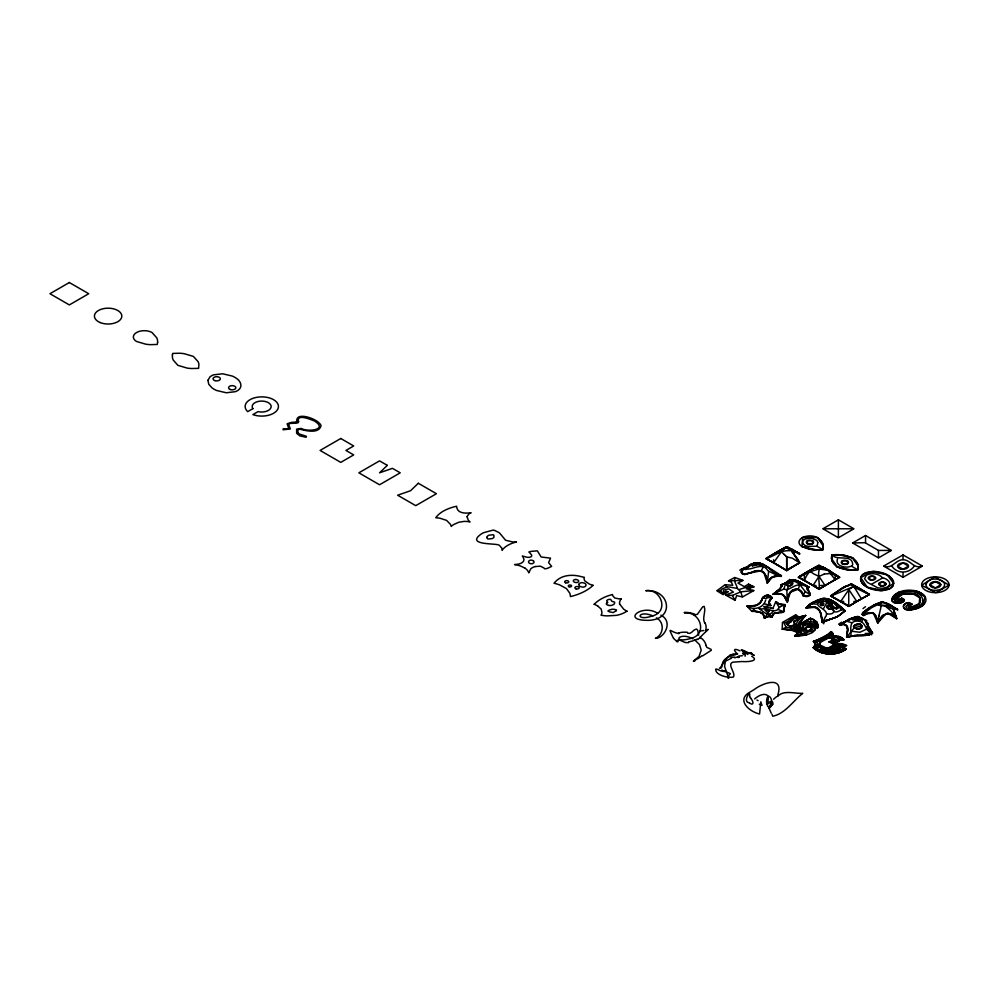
<?xml version="1.0" encoding="UTF-8"?>
<svg xmlns="http://www.w3.org/2000/svg" width="999" height="999" viewBox="0 0 999 999"><rect width="100%" height="100%" fill="white"/><g stroke="black" fill="none" stroke-linecap="round" stroke-linejoin="round"><path stroke-width="1.5" d="M773.588 559.79L773.588 562.699L780.644 566.82M787.687 547.202L786.7 546.69L786.7 547.939L799.625 553.858C791.895 547.839 780.019 551.473 772.065 554.87M819.018 588.886C820.504 583.366 814.322 562.137 825.561 568.481M836.275 608.866A3.172 2.123 42.4 0 0 837.911 607.792A4.083 2.51 21.2 0 0 837.661 605.918L836.001 604.208A4.383 1.748 32.6 0 0 834.19 603.121C826.161 600.449 836.138 612.986 838.086 607.017C835.389 599.637 824.65 602.996 836.188 608.616M865.546 535.801L865.546 542.969L878.471 550.424L890.896 550.424M878.458 557.604L878.471 550.424M841.995 646.99L840.196 647.589A5.057 2.922 0 0 0 839.21 647.664C836.238 646.728 833.341 653.284 831.955 649.362C826.997 648.226 821.79 650.861 817.582 649.937A7.405 4.271 0 0 1 816.545 648.838L816.283 647.177L817.369 646.128L823.089 648.801L834.04 648.114A7.305 4.221 0 0 0 835.763 647.352L838.336 645.354L840.196 645.566A6.256 3.609 0 0 1 841.732 646.64L841.832 647.489L836.563 648.401L832.929 650.948L830.793 648.988L821.59 649.487L819.23 650.749L817.12 649.537L816.183 647.564A4.283 2.473 0 0 1 816.52 646.753L817.944 646.116L820.191 647.839A5.107 2.947 0 0 0 821.94 648.576L832.379 648.513L839.06 645.242L841.995 646.99L841.308 646.253M288.936 428.421L288.936 428.384A9.453 5.457 0 0 0 288.374 427.222M783.778 595.342L781.106 593.968L773.089 594.268L779.882 588.973L782.442 584.964L780.806 585.302L783.528 583.803L794.767 581.331L799.799 584.265L798.363 589.11L790.197 592.282L788.199 596.753L787.374 602.434L783.99 595.516M833.878 573.676L835.326 574.562L835.152 579.695L819.018 589.223L808.928 583.091M894.405 612.787L893.805 608.191L897.402 609.328M723.101 594.343L720.616 590.684L721.128 589.847A4.583 2.647 0 0 1 722.414 588.886L726.723 587L729.195 586.95L737.337 588.436L740.896 591.82L753.533 590.571M801.922 623.176L798.463 624.175L800.699 620.629M828.196 649.899L825.386 651.048L826.985 652.459M805.344 615.609C799.937 616.383 790.109 629.058 802.584 624.288C807.254 620.079 816.795 620.367 817.469 627.759M778.508 590.297L782.454 585.127L780.319 588.523L773.089 594.268L783.878 588.985L785.751 583.216M767.682 596.278L766.42 598.601L764.048 598.189M794.118 621.553L794.729 624.25A3.834 2.21 0 0 1 793.73 625.636C790.084 627.984 783.154 622.752 790.234 622.277A2.085 1.211 0 0 0 790.758 621.89L791.882 618.831A4.67 2.697 0 0 1 793.206 618.069L795.229 617.719A2.273 1.311 0 0 1 796.203 617.906L797.876 619.617L794.292 621.153L794.704 624.412L792.731 626.048L789.297 625.736L786.625 623.888L790.434 622.165L791.245 619.767A4.121 2.373 0 0 1 792.12 618.643L794.492 617.757L797.027 618.319A4.183 2.423 0 0 1 797.639 618.905L797.751 619.855L794.118 621.553L794.555 624.825L790.621 626.073L788.698 625.511L786.812 623.488L789.884 622.427M833.241 634.365L831.043 631.668A37.025 21.379 0 0 1 827.896 634.59L816.058 640.546A41.171 23.776 0 0 1 813.486 641.321L815.346 643.506L814.809 646.153A11.901 6.868 0 0 1 813.248 647.714L821.328 652.459L826.722 653.683A18.444 10.652 0 0 0 831.056 653.97L839.347 652.584A21.054 12.15 0 0 0 841.158 651.885L846.278 648.913L843.718 647.227L846.752 645.479L842.382 643.731A6.718 3.871 0 0 1 839.073 644.043L833.628 641.271A18.132 10.465 0 0 1 832.529 639.947L829.02 641.97L834.115 643.456L832.879 646.341A10.552 6.094 0 0 1 831.293 647.364L828.009 648.413L823.738 648.176M737.387 588.461C736.725 584.627 733.653 582.155 734.777 577.809M807.08 587.837L807.055 588.024A2.772 1.061 47.3 0 0 807.13 588.611L807.467 589.285M830.194 633.803L831.518 633.99L830.206 633.703L830.731 634.353M858.129 566.096A26.623 15.372 0 0 1 858.153 568.181L857.791 569.83L850.986 570.017A29.146 16.833 0 0 1 846.378 569.58L837.112 566.845L832.379 561.5A29.146 16.833 0 0 1 831.618 558.841L831.942 554.907L838.411 554.707L852.359 557.742L858.141 566.096L857.791 569.83L854.919 570.042A26.623 15.372 0 0 1 851.31 570.029A28.159 16.259 0 0 1 842.894 568.931L836.862 566.695L833.503 563.511A28.159 16.259 0 0 1 831.605 558.641A26.623 15.372 0 0 1 831.568 556.555L831.942 554.907L834.802 554.695A26.623 15.372 0 0 1 838.411 554.707A28.159 16.259 0 0 1 846.84 555.806L852.871 558.041L856.218 561.238A28.159 16.259 0 0 1 858.116 566.096M821.29 541.033A28.109 16.234 0 0 1 823.213 545.929A26.186 15.122 0 0 1 823.201 548.439L822.889 549.687L820.728 549.862A26.186 15.122 0 0 1 816.37 549.875A28.109 16.234 0 0 1 807.904 548.763L801.86 546.49L802.734 537.462L817.357 537.537L821.29 541.033M815.484 644.318L813.248 647.714M784.839 606.193L785.114 604.732L778.608 604.008L775.798 601.623L772.851 608.503M853.283 618.269L847.976 619.992L839.734 625.024L843.593 624.188L846.141 625.137L847.614 629.208L846.615 637.3L851.073 636.138C850.923 628.359 848.426 618.993 860.376 621.49C866.283 623.289 865.284 631.755 872.152 632.954M922.589 602.484C925.249 588.324 894.754 587.862 894.654 600.599A2.398 1.386 0 0 0 895.029 601.073L896.303 601.623A3.496 2.023 0 0 0 897.826 601.798L901.385 600.849L901.797 598.451M766.708 700.049C767.607 691.221 774.387 700.436 770.329 704.632M852.721 564.423C852.147 553.833 837.062 561.051 832.379 555.169M878.895 616.395L877.734 622.976L886.263 613.473L891.158 614.298L896.615 618.618C897.452 616.945 890.022 607.33 895.454 608.216M785.314 605.294L779.919 604.358L775.798 601.623L778.683 604.045A4.196 2.423 0 0 0 779.782 604.333L784.939 604.657L783.653 608.628L783.778 611.75L774.487 613.161L772.789 614.41L772.202 616.883L768.181 616.371L764.422 618.131A19.518 11.264 0 0 0 764.36 616.683L761.663 612.762L754.507 611.301A19.693 11.364 0 0 0 751.897 611.338L746.915 606.131A22.253 12.85 0 0 0 749.225 606.281L757.267 605.044L761.588 600.774A24.688 14.248 0 0 0 762.387 598.314C764.235 594.617 770.017 593.868 772.165 597.839A14.323 8.267 0 0 0 770.092 599.562L768.993 601.56A8.179 4.72 0 0 0 768.993 602.797L770.791 605.519L763.586 606.78L773.463 608.628M747.252 606.256C754.158 610.776 763.523 607.904 765.659 600.187M879.132 615.147L881.268 605.644L885.151 605.956L893.568 609.178L897.651 609.49L890.858 606.043L877.646 604.657L871.665 607.642L862.661 614.373M903.433 606.668C904.295 611.088 910.401 609.877 913.648 609.353A20.754 11.988 0 0 0 918.193 608.029A17.857 10.315 0 0 0 923.313 605.057L924.912 596.565A17.283 9.978 0 0 0 920.941 593.069A17.557 10.14 0 0 0 916.383 591.146L915.534 590.921A16.434 9.49 0 0 0 899.425 592.045L894.667 594.992A21.079 12.175 0 0 0 893.131 596.703C889.834 599.924 893.468 604.07 897.402 603.184M829.532 635.451C828.945 630.431 835.639 635.314 829.545 635.464C829.445 637.924 835.164 636.613 837.362 638.061A2.81 1.623 0 0 1 838.024 638.336L838.498 641.158M845.741 648.938C840.359 647.265 839.272 654.795 833.703 652.347A3.971 2.285 0 0 1 832.067 652.409L826.623 653.059L822.789 651.261L818.993 651.123L814.897 647.589L817.357 644.992L821.428 647.926L825.861 648.763L832.592 647.702L836.375 644.73L846.303 645.516M842.706 648.938L843.293 645.654M846.89 636.038L847.627 629.782L846.74 625.861L844.217 624.238L839.734 625.024L844.005 622.115M842.095 644.979L842.269 644.155M777.609 695.716C784.515 675.249 763.161 682.816 754.532 689.31A113.649 85.09 -14.4 0 0 750.798 691.67C735.389 699.288 748.788 711.563 759.565 714.01L760.826 701.81L761.987 705.381L759.302 704.22M846.777 636.6L846.615 637.3L847.427 637.075M705.669 631.043L705.868 630.182M839.197 577.247L830.981 573.463L831.955 572.464M758.703 608.379C763.523 611.326 768.668 618.219 773.251 610.976L774.412 610.789A11.014 6.356 0 0 0 777.135 610.102C778.783 607.804 780.793 605.819 784.315 605.132M783.878 588.985L786.8 589.972L795.441 585.664L799.799 584.527L805.069 591.371L803.458 595.441M745.391 567.594L742.344 569.755A11.688 6.943 29.2 0 0 741.795 570.454L741.383 572.439L742.382 573.913A5.27 3.921 -43.3 0 0 743.356 574.238A7.343 5.644 -57.7 0 0 744.705 574.338M922.214 603.159C919.192 607.717 913.036 608.928 907.916 608.241A2.398 1.386 0 0 1 907.067 608.029L906.118 607.292A3.496 2.023 0 0 1 905.831 606.418L909.215 603.121M796.99 625.436L789.61 627.859L786.151 627.185L784.552 624.263L784.789 622.901L788.398 621.166L791.133 618.306L795.579 616.545L795.691 615.034M728.483 678.284L728.496 678.259A1.673 1.586 13.1 0 0 728.433 677.747L728.421 677.597M777.609 696.515C783.154 689.61 794.979 693.83 802.759 693.331C793.206 700.811 785.064 713.848 772.739 716.208L772.015 714.297M746.116 567.17C743.393 568.119 738.823 572.202 743.156 574.3L761.026 570.841C769.817 559.215 747.065 561.688 745.866 569.667M830.032 651.311L829.869 650.361L825.299 651.573A1.711 0.987 0 0 0 826.123 652.31M829.407 641.907L832.067 641.495L832.442 640.184M778.071 574.787C771.228 571.765 765.284 562.05 758.141 563.873L755.494 564.885M768.993 601.548L772.165 597.839A17.07 9.853 0 0 0 771.153 596.703L767.407 595.042L763.511 596.915A18.531 10.702 0 0 0 762.449 597.902A24.987 14.423 0 0 1 761.887 600.112C759.64 606.068 752.397 606.805 746.915 606.131L756.081 605.519L760.301 602.722L762.387 598.314M769.33 707.667L769.168 708.441L770.541 706.805M922.751 605.506L917.619 608.241A21.079 12.175 0 0 1 914.647 609.128C911.175 609.715 905.032 611.363 903.458 606.992A9.116 5.27 0 0 1 903.608 605.556L904.932 603.808L907.342 602.897L909.49 602.672L912.075 604.158A18.894 10.902 0 0 0 910.401 604.77L908.203 606.393L913.685 607.03A6.593 3.809 0 0 0 915.683 606.53L919.617 603.109A17.757 10.252 0 0 0 920.341 599.787C919.604 594.118 912.524 593.319 907.929 593.418A17.994 10.39 0 0 0 903.583 593.831L897.626 596.103A6.606 3.809 0 0 0 896.765 597.29L897.552 600.324L900.673 599.163A18.894 10.902 0 0 0 901.735 598.189C907.154 599.4 902.234 603.483 899.325 603.084A9.166 5.295 0 0 1 896.815 603.159M896.765 597.252L896.565 598.189A8.679 5.007 0 0 0 896.74 599.275L898.488 600.399L900.973 598.901L901.735 598.189L900.561 599.25L896.64 598.925L902.859 593.955M769.48 707.192L769.779 706.293M903.546 605.731L905.194 603.646A4.558 2.635 0 0 1 906.48 603.096M831.243 632.891L831.106 631.917M822.789 651.261L829.957 649.612L832.067 652.409M852.534 565.134C848.825 569.218 834.427 566.883 837.512 558.891M830.943 603.533L834.952 608.266L837.924 607.892L834.19 603.121L830.943 603.533L823.538 601.098C806.992 605.431 831.63 608.441 825.511 616.783M802.035 623.114L798.463 624.163L805.631 615.471L804.957 615.634M860.826 628.071A5.982 4.933 11.7 0 1 860.139 628.771L857.529 629.145L853.496 626.66C865.559 617.07 861.887 635.739 853.621 626.773C854.495 623.264 861.163 622.914 861.912 626.286L854.507 627.459L846.99 636.887M878.034 622.315L877.734 622.976L873.513 613.448L869.105 612.911M825.499 616.808L822.639 622.19M894.967 614.422L896.615 618.618A26.673 25.037 89.5 0 0 892.656 615.122L891.895 614.697A9.878 9.253 88.1 0 0 887.899 613.274L882.329 615.746L877.734 622.976L876.523 617.657A9.815 7.642 -73.3 0 0 872.527 612.712M719.992 667.994L724.65 661.563L731.355 658.266M788.823 585.839L787.749 585.564L788.111 583.154L791.333 582.517C794.605 584.353 789.06 587.087 787.387 585.302A3.634 1.823 -10.4 0 1 787.1 584.265C788.935 580.706 797.202 583.129 788.823 585.839L786.8 589.972L787.387 601.435M878.333 621.665L881.842 616.246M692.919 638.898C678.696 630.906 671.091 644.18 691.046 638.386C708.166 634.128 700.012 610.751 684.59 613.111M806.468 607.642C814.073 601.51 824.724 594.455 834.177 601.972M823.451 608.691L826.897 602.559M725.736 659.128L724.562 666.383L728.146 676.723M833.703 652.347L836.126 649.525L840.708 649.55M829.719 605.506C823.076 604.145 831.106 613.086 831.118 606.955A2.572 2.085 26.6 0 0 829.719 605.506M778.121 551.336L766.021 558.628L773.588 562.699L783.491 548.913A13.961 9.503 59 0 1 785.339 548.126L791.558 548.913L799.625 553.858A41.946 24.226 -60 0 0 797.989 552.609L796.64 552.11M785.152 605.694C782.629 608.578 785.451 613.886 779.42 612.549M725.898 658.841L729.745 655.319A12.825 11.513 23.8 0 1 730.281 655.107M817.769 542.432L817.07 540.983A5.232 3.022 0 0 0 816.433 540.222L811.238 538.061L805.344 538.961A4.833 2.797 0 0 0 804.32 539.547C800.961 541.421 803.471 545.591 806.505 545.953A5.232 3.022 0 0 0 807.804 546.328L816.982 546.278L817.844 542.782M770.941 706.193C775.374 701.885 771.153 699.1 767.819 703.683M784.527 606.68L783.616 611.888L774.575 613.136A3.459 1.998 0 0 0 773.451 613.698L772.202 616.883A6.019 3.472 0 0 0 769.03 616.233L764.422 618.131L763.935 615.222L762.437 613.286M919.392 603.521L915.646 606.543M764.522 617.931L766.957 614.672M798.838 576.96L812.961 585.476L819.018 576.423L824.237 574.063M808.416 582.792L804.382 580.519C807.354 571.878 817.082 561.388 826.298 569.205M813.661 647.377L815.446 644.73L813.486 641.321L816.058 640.546M754.632 698.938C757.754 696.203 763.96 692.357 767.806 695.641C770.104 700.049 762.961 711.862 772.976 704.208M726.061 595.079L732.379 595.416L740.896 591.82M772.664 577.01A12.8 9.715 82.5 0 0 770.766 578.309L767.232 583.341L766.857 579.757M884.152 566.096C892.257 569.467 895.691 559.39 903.396 559.702C910.776 560.089 913.96 569.368 921.902 566.096M914.272 566.096C908.928 573.975 897.127 574.025 891.782 566.096M769.143 580.094L767.195 582.654L763.835 572.464M816.046 640.521A38.998 22.515 0 0 0 827.122 635.189L828.82 633.828A36.975 21.341 0 0 0 830.356 632.404L831.043 631.668L833.191 633.816L831.58 636.026A14.348 8.279 0 0 1 834.989 635.876L842.02 637.936A13.924 8.042 0 0 1 843.83 639.747L840.072 640.147L838.598 641.383L829.232 637.637L819.667 642.582L819.242 644.655L827.297 648.488L834.24 644.63L830.444 642.145A20.567 11.876 0 0 0 829.02 641.97L834.065 643.393L833.091 646.166A10.49 6.056 0 0 1 831.18 647.414L828.658 648.289A6.356 3.671 0 0 1 826.66 648.513L824.038 648.251A7.755 4.483 0 0 1 821.265 647.227L819.48 645.479L819.342 643.393L823.376 639.023L829.944 637.712L838.598 641.383L840.621 639.934L843.843 639.735L839.972 636.788A7.792 4.495 0 0 0 838.773 636.388M863.66 612.262L868.368 608.379M790.434 622.165L795.204 617.719L797.726 619.043L795.828 620.342M844.617 610.701C840.758 608.066 838.648 613.024 834.515 611.85L828.371 605.232L827.072 607.417L828.483 608.853L830.918 608.628M803.059 625.836L802.185 628.271L804.395 630.182M819.018 566.533L819.005 565.584M825.474 650.923L825.586 650.786A3.047 1.761 0 0 1 826.585 650.187A3.097 1.786 0 0 1 827.696 649.924L829.869 650.361L829.832 651.573L827.234 652.472M829.944 651.435L829.832 651.573A3.047 1.761 0 0 1 827.784 652.422L826.073 652.285M801.023 620.254L805.631 615.471L798.988 617.095L795.741 614.76L782.454 622.439L782.217 629.245L785.801 629.407A44.393 25.637 0 0 1 789.347 629.732C792.244 629.607 801.573 631.718 795.978 635.014A25.287 14.598 0 0 1 794.642 635.814L805.556 634.989A19.718 11.376 0 0 0 812.05 632.604L815.646 628.708A5.644 3.259 0 0 0 815.334 627.609L814.734 626.873M752.222 611.013L754.62 608.666M702.672 655.844L711.325 650.274L710.976 649.288L706.88 647.377L705.706 645.167M298.314 429.408L297.739 431.481L298.863 433.828L306.418 436.326L306.081 437.287L299.787 435.839L296.628 433.291L296.628 429.145L300.824 428.434A16.459 9.503 0 0 1 301.723 428.596C307.605 432.117 328.621 429.882 314.473 421.016C310.614 419.468 298.801 414.448 298.152 419.83C300.249 423.489 296.328 423.189 293.806 423.276M727.771 591.833L723.139 593.556M776.623 576.023L772.652 576.997L767.195 582.654C768.306 573.826 759.702 567.332 752.035 572.327M820.878 650.224L822.239 649.325L828.695 649.263M804.457 616.633L798.463 624.175M804.894 616.196L805.631 615.471M866.22 629.32L859.927 632.255L851.672 631.268M922.714 605.506A16.446 9.49 0 0 0 924.687 596.191L923.813 595.217A17.695 10.215 0 0 0 920.953 593.069A17.145 9.903 0 0 0 914.21 590.621L899.587 591.945L891.895 599.325L904.107 600.511L904.32 599.687A10.764 6.219 0 0 1 903.958 600.861L903.321 601.685A4.321 2.498 0 0 1 902.634 602.16L899.013 603.109M855.881 619.705L852.072 619.492L857.142 619.592L860.301 618.443M902.022 600.174L903.533 599.837M773.251 610.976L765.796 608.678L760.301 608.99M847.989 619.979L850.261 618.693M889.897 604.82C880.032 598.039 868.68 607.604 862.299 614.647L872.427 612.986M852.821 618.244L852.896 617.906M606.818 603.046L606.243 604.02L607.305 604.957A4.77 2.747 0 0 0 608.853 605.406M843.069 612.449L845.054 610.739L837.499 604.245M843.256 612.3L845.054 610.739L837.362 604.12M776.598 696.615L773.538 699.25M842.694 612.787L841.27 613.998M882.729 615.372L887.886 613.336L896.615 618.618L893.568 609.178M777.447 591.233L773.089 594.268L774.05 594.13M897.601 596.128L901.51 594.268L912.874 593.756L919.754 597.727L919.155 603.908L910.801 607.105L910.239 604.845L912.075 604.158L908.253 606.043L910.189 607.042A8.679 5.007 0 0 0 912.075 607.142L913.648 607.03M768.88 567.782C793.181 582.392 775.786 575.137 767.769 570.579C763.885 563.573 756.418 567.307 750.561 568.768A8.916 4.408 -32.9 0 1 749.088 568.955C742.207 570.579 754.482 561.6 758.403 563.024C760.052 561.438 747.502 566.046 753.77 563.548M762.811 597.539L768.119 595.054L772.165 597.839A14.76 8.529 0 0 0 770.841 598.838L769.118 603.209L770.791 605.519M790.396 581.093L787 582.18M840.883 614.31L837.437 616.608A32.48 26.386 55.8 0 1 835.813 617.357L831.006 619.043M741.795 650.237L741.82 650.212A9.341 1.061 28.3 0 0 741.932 650.549L741.82 650.486M837.749 591.358L846.715 586.076L845.991 586.276A46.941 19.718 -70.9 0 0 844.305 586.863L841.195 588.786M837.512 591.545L835.901 592.757M839.535 590.009L830.644 595.941A215.122 124.201 60 0 1 848.75 606.393L857.816 600.836M843.481 612.087L837.437 616.608L824.312 621.478A13.374 7.792 -34.3 0 0 822.377 622.464M839.934 589.71L840.746 589.11M751.66 572.477L744.892 574.487L741.545 572.951L741.483 571.091L750.162 564.872M835.451 593.081L830.644 595.941L848.738 606.381L854.282 602.934M842.969 587.599L830.644 595.941L849.25 606.068M849.175 589.135L840.696 601.435L843.631 601.435M786.85 582.242L780.806 585.302L783.566 583.678M780.943 585.214L782.055 584.677M780.806 585.302L781.755 584.702M852.085 618.93L852.896 618.481M777.11 564.722L786.7 570.566L787.687 569.942M819.517 588.898L798.326 577.285L801.36 575.387M767.307 557.804L766.021 558.628L769.043 560.214M772.065 561.863L786.7 570.566L796.141 564.81M766.52 558.578C773.451 555.856 781.817 551.785 786.7 546.928M810.676 603.896L806.043 607.929L815.122 606.992L818.169 608.716L820.366 611.95M788.186 569.617L791.67 567.469M799.625 576.46L808.666 571.003M820.304 588.399L833.641 580.519M806.568 627.11L810.351 626.061L812.874 627.26A2.41 1.399 0 0 1 813.298 627.909L811.613 631.031L803.333 633.478A5.42 3.122 0 0 1 801.548 633.791L795.017 635.739M850.037 605.569L863.373 597.677M768.031 557.355L769.043 556.73M749.113 565.459L752.272 563.861M806.405 572.327L798.326 577.285L801.36 578.871M822.04 587.325L819.018 589.223L813.461 585.776M786.201 570.242L799.625 562.812L791.87 551.273L797.289 552.185M774.088 553.671L766.021 558.628L774.088 562.986M801.86 575.074L803.883 573.838M822.539 587.012L824.562 585.776M770.054 556.106L771.565 555.182M804.27 624.812L806.53 623.751A6.281 3.634 0 0 1 812.199 623.676L816.37 626.273A14.66 8.467 0 0 1 817.469 627.971A19.493 11.251 0 0 0 817.994 625.898L817.045 622.377L813.611 619.705A18.619 10.752 0 0 0 810.301 618.369L805.231 621.39A94.206 54.383 0 0 1 803.658 622.277L802.572 622.839M792.17 567.17L793.156 566.57M868.83 608.091L864.822 610.938L862.299 614.647L868.655 612.999M852.284 618.156L856.518 617.407M843.843 639.735L840.521 637.037L831.58 636.026L833.154 634.64L832.404 632.642A8.716 5.032 0 0 0 831.043 631.668L828.82 633.828A34.278 19.793 0 0 1 827.547 634.852M748.451 584.19L744.33 586.65L737.949 583.066L743.031 580.407L734.715 577.472L728.508 580.869L731.405 582.267L732.779 585.302L725.112 584.702L716.87 590.759L723.089 594.63L728.184 591.783L725.836 591.083L723.338 592.807L723.501 590.109L728.746 588.848L733.428 592.107L725.599 595.042L735.039 600.312L736.663 595.554L742.394 597.002L753.933 590.521L746.265 588.798L754.02 586.937L748.451 584.19L749.962 584.939M820.529 585.476L825.062 585.476L827.085 584.265M854.794 602.634L869.417 594.442L851.323 584.003L843.93 587.037M868.993 608.004L870.791 606.93M705.781 631.618L708.116 629.333L697.851 639.597M794.655 565.684L799.625 562.812A41.97 24.226 60 0 0 797.989 559.677A34.84 20.117 60 0 0 797.289 558.441L791.87 551.273L793.268 551.111M855.256 616.783L839.734 625.024L842.919 624.213L846.74 625.861C850.561 628.721 843.006 639.835 849.987 636.4M813.948 641.383L817.257 641.92L828.995 636.163M774.587 553.371L776.61 552.197M806.905 572.027L812.961 568.581M827.584 583.965L829.357 582.941M843.368 622.489L844.292 621.952M858.328 600.549L869.417 594.442L851.323 584.003L848.413 585.589M796.64 564.51L798.126 563.661M871.74 584.165L882.604 577.897C886.563 578.196 892.856 583.191 887.986 586.688A4.858 2.81 0 0 1 886.975 587.275L882.716 588.299L877.859 587.862L867.582 582.529L864.535 578.758L866.358 575.362A4.858 2.81 0 0 1 867.369 574.787C872.364 572.677 879.008 573.638 882.604 577.897M812.05 632.604L815.296 629.87L814.897 627.035A7.78 4.495 0 0 0 813.548 625.998L810.526 625.124L807.916 625.911L806.268 627.247L805.943 630.594C810.888 632.941 813.311 625.099 807.392 627.047A16.359 9.441 0 0 0 806.268 627.247L806.68 634.715L794.642 635.814L797.964 633.154C795.878 628.958 788.723 630.207 784.577 629.333M773.588 553.97L780.644 549.925M844.13 622.04L848.576 619.567M841.882 623.763L840.184 624.75M891.782 605.831L888.386 604.095L885.151 605.956L890.758 610.751L896.39 618.294M804.382 580.519L804.382 573.526L815.484 567.207M777.11 551.91L782.816 548.738M798.626 563.374L799.625 562.812L791.87 551.273M781.805 584.665L789.585 581.393M809.964 570.254L819.018 565.347L820.953 566.358M830.644 582.205L838.398 577.959M873.463 605.382L880.594 602.36M748.788 565.646L752.035 563.96M778.633 551.048L786.7 546.69L794.155 550.699M782.592 629.045L786.151 627.185M829.282 599.487L828.146 599.1A13.287 13.262 78.7 0 0 822.701 598.463L813.76 602.06L806.268 607.867M781.156 549.65L783.166 548.551M813.461 568.306L819.018 565.347L824.824 568.443M834.14 580.244L836.163 579.145M863.873 597.402L865.896 596.303M764.535 603.821L770.379 605.419M814.909 601.41L816.745 600.449M847.814 619.979L855.656 617.207L864.959 619.755M819.03 549.925L816.083 549.875A29.146 16.833 0 0 1 811.475 549.425L802.209 546.703A10.964 6.331 0 0 1 802.209 537.749L802.734 537.462M783.678 548.276L786.7 546.69L796.141 551.835M866.395 596.041L869.417 594.442A215.122 124.201 60 0 0 851.323 584.003L847.452 585.876L848.176 585.676M848.725 619.48L856.805 616.545L861.625 618.244M784.115 548.039L785.401 547.365M837.749 576.061L839.697 577.285L835.152 579.695L827.284 569.492L823.451 568.419A12.3 8.604 -46.1 0 0 819.018 568.931L804.382 573.526M802.746 622.752L806.28 620.791A161.688 93.357 0 0 0 808.84 619.268L810.314 618.369A19.48 11.251 0 0 1 812.162 619.043L816.208 621.44A10.902 6.294 0 0 1 817.182 622.577L818.006 625.337A19.093 11.026 0 0 1 817.469 627.971L810.052 623.339L802.746 626.223L805.943 630.594A6.194 3.571 0 0 1 804.008 630.019L802.209 628.321L802.996 625.898A9.378 5.42 0 0 1 804.282 624.8M816.995 566.396L819.018 565.347M837.674 578.334L839.697 577.285L827.284 569.492M750.486 564.697L755.656 562.737L760.701 563.573M835.276 617.444A32.517 26.311 52.2 0 0 838.935 615.671L845.054 610.739L836.263 603.096L829.232 599.475L825.037 598.476A12.375 12.338 -31.4 0 0 822.876 598.488L808.516 605.369L806.043 607.929L806.717 607.754M804.794 624.487L806.555 623.738M799.038 624.313L810.314 618.369L813.323 619.555L817.469 627.971M787.674 581.518L789.685 580.581M850.411 618.606L858.091 616.495L866.745 620.854M787.749 581.418C794.217 577.072 800.324 582.854 806.006 585.426M817.145 600.249L821.44 598.726L833.74 601.723L837.562 604.308M767.007 704.382L767.17 704.283A2.985 0.899 -60.3 0 0 767.432 704.133M853.208 586.8L868.918 594.393M852.135 585.039L853.034 585.177L861.35 598.813M797.989 629.145L800.649 630.856A11.126 6.419 0 0 1 801.46 631.942A13.237 7.642 0 0 0 798.613 626.86L793.256 628.683L801.473 631.942A13.949 8.054 0 0 0 801.273 630.269L798.576 626.873L793.256 628.683A7.58 4.371 0 0 1 798.051 629.058M820.541 612.362L822.414 622.539L830.206 619.28M785.564 582.742L790.309 581.143L789.085 581.53M818.98 601.76C824.4 598.176 812.487 602.584 819.18 601.685M835.351 617.594L830.406 619.218M826.235 620.604L829.195 619.58M870.616 607.03L883.153 602.16L897.139 609.153M757.991 563.936C761.026 563.399 749.812 565.958 752.634 565.534M752.946 563.523L758.403 563.024M787.374 581.618C791.633 578.871 796.44 579.944 800.336 582.442M923.301 605.057L910.101 609.84L908.041 602.797L909.49 602.672A9.216 5.32 0 0 0 906.455 603.071M751.136 652.846L743.818 653.808M753.621 586.913L748.638 586.45L739.16 589.572M754.22 571.528L744.68 574.5M824.262 574.05L830.981 573.463M790.346 628.034L797.864 630.494L801.023 633.803M857.854 616.558L855.668 617.207M731.243 654.707L732.404 654.395M754.707 571.366L758.641 570.591L761.937 571.153A6.094 5.982 -16.5 0 1 763.86 572.439M788.748 581.068L794.892 580.319M829.807 619.392L830.644 619.155M865.209 613.898L869.292 612.887M865.034 613.948L864.147 614.198M853.021 617.857L859.677 618.156M847.851 636.962L854.532 635.539M806.63 607.767L809.29 607.117M767.332 582.367L768.643 571.528M754.32 563.036L757.829 562.712L761.176 563.798M535.252 566.545L540.347 566.171L543.818 567.894A13.586 7.842 0 0 1 544.717 568.868L545.254 568.781A18.919 10.914 0 0 0 547.552 568.319L551.66 566.383L548.576 562.662L550.561 558.154L541.146 556.992L537.362 550.849L531.106 551.373A25.287 14.598 0 0 0 528.871 552.01A35.202 20.317 0 0 1 530.132 553.284C534.964 557.454 527.897 558.141 524.775 556.618A36.176 20.879 0 0 1 522.302 556.043A20.654 11.926 0 0 1 523.251 557.492C525.936 561.638 520.479 564.148 517.057 564.273A20.317 11.726 0 0 1 514.585 564.585A23.002 13.274 0 0 1 520.429 565.983L524.712 567.981M807.579 607.517L816.445 607.504A10.977 8.279 -80.8 0 1 818.656 609.29L820.816 613.049L822.165 618.881M852.397 618.219L855.756 617.407L859.053 617.994M798.988 617.095L799.65 616.932M800.973 616.608L801.635 616.445M802.309 616.283L802.971 616.121M803.633 615.958L804.295 615.796M679.045 633.591C669.805 632.192 667.232 625.049 673.413 638.186M774.35 576.373L781.418 575.636L772.652 576.997M748.201 588.336L748.85 588.174M750.137 587.862L750.786 587.712M752.085 587.4L752.722 587.25M751.91 565.347L758.141 563.873L762.961 566.321M840.621 647.577L836.001 648.663L832.929 650.948L831.98 649.387M851.86 619.368L860.389 618.581A4.183 0.824 6.6 0 1 860.376 618.768M832.529 639.947L836.962 643.493L842.382 643.731M694.929 660.876L693.381 661.176L699.05 656.38L701.198 650.124L699.487 644.567L694.879 640.034M798.838 577.235L810.451 571.478L812.874 573.364A13.811 4.77 15 0 0 814.972 574.5L819.018 576.423L825.062 585.476M828.671 649.275L830.793 648.988M809.902 606.992L814.909 606.942L820.042 611.301L822.414 622.539M716.096 669.293L718.244 669.492M733.316 654.208L734.677 654.033M773.413 594.218L779.183 593.693L782.679 594.58L785.264 597.052L787.224 601.798L790.434 591.957L792.569 589.897L797.439 588.811L801.485 591.982M882.916 602.185C879.257 601.773 875.049 605.244 881.268 605.644M774.4 594.08L779.919 593.756L783.179 594.88L787.412 601.76C785.439 590.933 800.574 583.066 803.633 595.879C807.379 597.864 812.736 595.217 808.691 591.283M688.598 642.682L685.277 642.544L678.92 639.735L678.059 639.934L677.946 641.808L676.41 641.52M298.639 429.27L300.387 429.383A15.01 8.666 0 0 1 301.198 429.533C307.267 431.031 319.043 433.716 321.079 425.649C318.756 418.931 295.791 411.138 296.853 420.916M699.999 630.993L703.796 630.506M831.093 595.916C838.648 593.019 846.128 589.497 853.558 586.675L861.375 589.497M734.402 657.729L735.726 657.604M792.494 579.857L793.331 579.795A7.105 6.131 14.5 0 1 793.955 579.807M295.979 422.177L293.943 422.302M831.58 636.026L838.685 636.363M723.588 670.866L730.107 673.501M865.696 635.514L864.51 635.564M851.073 636.138L868.943 634.914A19.468 15.772 62.1 0 0 871.091 634.015L872.577 633.104L868.805 626.985M820.404 549.887L822.889 549.687L823.213 545.754A29.146 16.833 0 0 0 822.452 543.094L817.719 537.749A10.964 6.331 0 0 0 802.209 537.749M742.607 580.431L728.945 580.844M778.783 612.574L775.236 612.961L772.577 614.81L772.202 616.883L768.181 616.371L765.783 617.195A9.078 5.245 0 0 0 764.422 618.131A19.655 11.351 0 0 0 764.385 616.883C763.124 611.937 756.368 610.889 751.897 611.338A19.868 11.476 0 0 1 754.07 611.301L757.667 611.563M777.409 575.973L781.418 575.636L778.458 574.949M737.649 657.467L739.01 657.404M736.076 653.92L737.699 653.87M828.159 600.961L830.706 600.849L828.159 600.961L825.449 599.475L830.294 600.411M851.935 585.077L851.373 584.215M908.74 603.958L911.612 604.12M293.581 422.315L292.245 422.352A30.607 17.67 0 0 0 291.246 422.402L287.1 423.801L288.399 427.222M293.569 423.289L292.37 423.326A14.173 8.179 0 0 0 289.985 423.489L288.624 424.525L290.384 428.958L283.067 429.807L283.192 428.846L284.378 428.883M717.419 590.746L720.616 590.671M821.44 566.608L826.772 569.53A49.226 20.679 -70.9 0 0 824.837 567.981L814.472 567.744L817.444 567.719M749.912 565.009L763.273 564.835L761.75 564.073M820.404 567.682L823.376 567.657M767.519 597.627L771.503 597.789M853.121 542.969L865.534 542.682M742.469 661.538C746.053 661.962 760.389 661.35 751.723 656.268M857.404 635.364L861.812 635.501M741.82 661.538L732.991 662.15A6.281 5.47 16 0 0 732.592 662.237C726.922 664.46 736.163 673.338 733.391 677.035C727.896 678.396 715.272 674.912 715.746 669.392A16.533 5.932 54.9 0 1 715.996 669.168M823.388 528.783L853.408 528.783M812.961 585.476L815.983 585.476M853.883 601.435L856.805 601.435L848.738 589.447L848.738 606.043M575.861 579.495L575.586 579.495A2.348 1.349 0 0 0 573.339 580.781L573.351 580.943A2.985 1.723 0 0 0 576.148 582.554L576.423 582.554A2.348 1.349 0 0 0 578.671 581.268L578.658 581.106A2.985 1.723 0 0 0 575.861 579.507M817.319 604.12L812.349 603.896M858.116 617.769L860.451 617.994M799.799 584.265L808.129 586.763M863.898 635.564L862.025 635.514M813.898 647.727L814.859 647.752M826.735 613.848C838.298 615.521 833.441 606.081 827.284 602.597C833.016 599.787 838.71 604.545 840.871 609.665M783.353 629.283L782.217 629.245L782.941 629.258A44.056 25.437 0 0 1 785.801 629.407C789.847 629.52 802.846 632.492 794.642 635.814A25.487 14.723 0 0 0 801.86 635.626A21.354 12.325 0 0 0 806.68 634.727M841.72 643.856L837.624 643.718L833.428 641.046M838.361 638.498L843.543 639.585M861.575 635.489L868.943 634.914L872.577 633.104L871.428 631.256M860.951 635.451L860.726 635.439A14.373 4.958 -6 0 0 850.349 636.638M828.408 653.87L831.093 653.97A16.821 9.715 0 0 0 832.504 653.92L833.953 653.808A15.147 8.754 0 0 0 836.063 653.483L841.121 651.897A23.227 13.412 0 0 0 842.844 651.086L843.905 650.499A27.348 15.784 0 0 0 846.278 648.913A27.622 15.947 0 0 1 844.892 649.887C839.535 653.309 833.004 654.545 826.722 653.683A20.08 11.588 0 0 1 821.328 652.459A22.253 12.85 0 0 1 813.673 648.051M793.955 579.807L797.589 581.093A34.928 1.036 45.8 0 0 797.514 580.956M810.052 623.339L812.137 623.663M828.433 649.899L829.345 650.074A1.711 0.987 0 0 1 830.144 650.799L827.484 652.459L825.324 651.186M856.58 617.419L857.279 617.544M840.858 645.928L837.849 645.629L827.684 648.9L817.369 646.128L816.183 647.602L820.541 650.586M781.031 575.611L775.424 573.314L766.021 565.971M896.14 603.109L892.107 601.198L892.744 597.29A20.754 11.988 0 0 1 895.042 594.655A17.957 10.365 0 0 1 899.575 591.945M687.712 633.229C691.733 634.652 693.156 628.995 696.628 629.095L697.714 630.257L698.626 635.177M724.337 670.878L725.724 671.278A7.08 4.083 0 0 1 722.727 671.34M846.628 621.103L851.473 622.702M798.363 589.11L801.822 592.557L803.233 595.779L807.005 596.353L810.127 595.167L808.091 590.347M805.768 630.569L809.065 630.544L810.801 629.445A5.532 3.197 0 0 0 811.213 628.621L810.501 627.097L806.268 627.247A13.774 7.955 0 0 1 807.005 626.56L810.451 625.124L813.611 626.036M817.132 641.92L817.357 644.992M764.897 607.03L765.559 607.155M766.221 607.28L766.882 607.392M770.828 608.129L771.49 608.254M758.366 611.675L762.025 612.986M799.924 618.406L795.579 616.545M867.095 587.15L882.279 590.546L885.826 590.072A12.063 6.968 0 0 0 890.109 588.486L893.006 585.764L893.73 583.129A16.471 9.503 0 0 0 893.581 581.868A20.917 12.075 0 0 0 887.174 574.962A20.604 11.901 0 0 0 874.999 571.453A16.471 9.503 0 0 0 873.526 571.465L868.518 571.977A12.063 6.968 0 0 0 864.247 573.563C858.965 575.899 860.201 583.029 864.659 585.539A22.765 13.137 0 0 0 869.355 588.249L880.693 590.584L890.097 588.486A11.876 6.856 0 0 0 892.244 586.788A12.438 7.18 0 0 0 892.844 586.026L893.356 581.093L889.697 576.51A22.765 13.137 0 0 0 884.989 573.801L873.663 571.465L864.247 573.563A11.876 6.856 0 0 0 862.112 575.262A12.438 7.18 0 0 0 861.513 576.023L860.788 577.659A15.035 8.679 0 0 0 860.626 578.921A16.471 9.503 0 0 0 860.763 580.182A20.917 12.075 0 0 0 867.169 587.1L860.788 577.659L872.065 571.515L887.262 574.912L893.705 583.553L882.279 590.546L880.831 590.584A16.471 9.503 0 0 1 878.645 590.496A20.604 11.901 0 0 1 867.182 587.1M793.368 580.419L794.767 581.331M803.233 595.779L807.005 596.353L810.214 594.542L807.467 587.325A10.265 3.397 67 0 1 807.691 587.25C811.513 587.012 804.345 588.423 808.391 590.821M801.86 546.49L816.37 549.887L822.889 549.687L823.238 545.929L817.357 537.537M721.703 671.153L721.403 671.078A8.192 4.733 0 0 1 718.281 669.48M783.328 622.652L784.702 622.989M810.851 621.203L810.401 618.706M721.84 670.117L722.115 670.167A1.798 0.737 17.5 0 1 722.439 670.379L722.739 670.641M812.187 623.676L816.483 626.398M763.711 565.047L768.78 567.669M823.975 567.582L821.166 567.532A11.813 4.958 -70.9 0 0 819.018 568.943L829.083 570.454M694.08 614.835L697.377 614.348L702.684 606.855L704.145 606.343C706.243 611.563 701.91 617.719 704.682 622.889M821.44 598.726L823.538 601.098M744.442 650.898L754.233 655.394L753.258 654.832A3.846 1.249 32.8 0 1 752.185 653.883A5.145 1.698 32.7 0 1 751.498 653.021M740.022 650.873C734.477 648.126 732.317 649.275 737.25 653.746C733.84 655.606 723.214 656.618 722.19 664.497A7.443 2.797 79.1 0 1 720.017 668.219M827.459 600.774L826.073 599.288L830.581 600.649M861.725 618.281L862.524 618.606L858.703 617.232A11.176 2.048 -6.1 0 1 858.553 617.12L858.104 616.608M832.067 641.495L836.375 644.73M743.618 652.31L745.878 653.284M652.909 615.933C637.337 609.228 634.665 621.965 652.272 615.996C669.392 611.738 661.238 588.361 645.816 590.721C669.205 588.573 675.624 618.369 649.825 620.292C619.705 621.378 642.182 603.071 657.754 613.361M888.386 604.095L883.178 602.26A12.438 10.639 -55.3 0 0 880.606 602.509M829.844 599.725L837.224 603.995M799.837 582.217L807.254 586.188M800.524 582.529L809.165 587.375L807.279 587.462A4.958 1.711 53.1 0 0 807.017 587.762M832.567 601.011L834.19 603.121M799.163 581.905L798.039 581.368M761.013 563.723L763.423 564.91M782.417 611.313L778.446 609.565M751.485 585.689L753.508 586.688M808.378 593.643L805.169 591.433M756.967 700.049L758.104 700.636M890.072 604.907L895.566 608.129M788.186 547.464L789.685 548.251M790.172 548.526L791.67 549.325M801.86 579.145L803.883 580.244M770.054 560.764L771.565 561.588M792.17 549.6L799.625 553.858L794.655 550.986M914.197 590.634L924.912 596.565M825.311 568.718L826.772 569.53L824.25 567.707L819.018 568.955A11.101 7.767 -46.1 0 1 820.841 568.506L827.896 569.792A46.179 32.33 -46.1 0 1 831.917 572.527L833.391 573.376M749.637 703.259C754.819 706.405 753.059 700.187 750.461 698.139M774.587 563.274L776.61 564.435M816.982 546.278L822.439 549.425M851.885 566.421L857.342 569.58M797.14 552.397L798.126 552.984M781.156 567.12L783.166 568.356M806.205 585.551L807.991 586.65M835.326 574.562L837.274 575.761M808.191 586.763L809.165 587.375L807.467 586.326M783.678 568.668L785.689 569.929M821.328 647.265L819.255 644.767L820.142 641.795A14.51 8.379 0 0 1 822.389 639.647C827.409 635.826 833.978 638.161 838.598 641.383M834.615 602.135L835.676 602.847M830.706 633.516L831.53 634.04M597.752 606.031L601.186 609.078L601.985 612.587A20.092 11.601 0 0 1 601.023 615.222A30.557 17.645 0 0 0 607.155 615.896L616.433 615.359A19.53 11.276 0 0 0 618.781 614.835L620.104 614.447A26.798 15.472 0 0 0 626.972 611.176M769.505 614.497L772.015 616.67M858.366 619.392L861.687 621.665L862.761 619.105M822.439 650.074L823.089 650.736M533.304 560.776L532.142 560.239A2.423 1.399 0 0 0 529.657 560.427L528.783 561.126A3.534 2.048 0 0 0 529.245 563.099L530.394 563.636A2.423 1.399 0 0 0 532.879 563.448L533.753 562.762A3.534 2.048 0 0 0 533.291 560.776M761.026 570.841L764.51 573.264L765.946 576.136A20.654 20.017 -10.6 0 1 766.495 577.922M660.851 615.122C673.863 621.69 663.948 638.623 655.394 638.336C663.773 634.652 664.772 622.302 656.468 617.906M862.149 625.774L860.451 624.562L854.782 625.174L853.496 626.66L854.507 627.459M866.545 620.704L865.471 620.067L866.895 623.826M728.383 678.309L728.221 677.959A4.196 3.996 3.8 0 1 729.994 674.25M700.998 638.536L699.687 637.337M779.02 607.18L775.836 601.835M785.339 555.544L786.7 556.88L786.7 570.566M783.491 553.783L781.156 551.411M799.212 562.637L792.344 558.191L786.7 556.88L786.7 568.606M742.557 651.385L744.48 653.471M805.032 632.729L801.673 629.095L800.249 625.686M725.374 585.077L726.723 587M766.695 704.283L766.633 700.686A21.254 6.693 -82 0 1 766.633 700.049M732.417 595.516L734.902 600.087M871.041 630.644L868.181 625.948M867.981 625.636L868.443 626.385M867.394 624.662L868.081 625.799L865.209 620.629L867.419 624.7L867.07 624.125M801.473 631.942L798.576 626.873A6.906 3.984 0 0 0 797.152 626.972M741.483 571.091L743.156 574.3M769.492 709.178L771.203 713.149M894.842 614.073L894.492 613.049M740.796 591.957L742.282 596.653M619.692 604.095L623.663 609.153A25.125 14.498 0 0 0 626.997 611.188M766.483 577.934L766.77 579.295M877.684 622.602C877.147 618.431 875.611 612.424 870.254 612.787A14.985 11.164 -58.7 0 0 869.28 612.986M822.189 619.118L822.289 620.054M748.476 584.465L748.638 586.45M903.021 555.207L903.021 559.615M903.021 572.589L903.021 576.997M838.398 520.129L838.398 537.45M594.205 604.283A40.747 23.526 0 0 1 606.068 596.565L607.08 596.203A38.362 22.153 0 0 1 612.512 594.517A12.463 7.193 0 0 0 612.724 595.691L614.697 597.939L618.568 598.801A12.375 7.143 0 0 0 621.153 598.788M594.143 604.27A21.928 12.662 0 0 1 597.764 606.031M608.841 605.444A4.446 2.56 0 0 0 613.161 604.745A5.844 3.372 0 0 0 614.41 603.721L614.697 602.397A1.586 0.912 0 0 0 614.385 602.085L613.748 601.798A5.37 3.097 0 0 0 612.087 601.51L610.714 599.512A1.424 0.824 0 0 0 610.077 599.35L608.778 599.462A3.971 2.285 0 0 0 607.529 599.924L606.855 600.449A1.898 1.099 0 0 0 606.693 600.824L607.217 601.873A9.353 5.395 0 0 0 607.817 602.397A6.581 3.796 0 0 0 606.818 603.046M619.542 604.095A18.444 10.652 0 0 1 621.253 598.813M593.094 585.327A47.415 27.373 0 0 1 570.404 596.59A29.733 17.17 0 0 0 569.767 593.169L566.47 588.598L559.615 584.877A31.156 17.994 0 0 0 553.995 583.254A35.702 20.604 0 0 1 555.644 581.48C562.2 574.737 572.464 574.275 581.056 576.573A35.552 20.529 0 0 1 584.14 577.41M584.19 577.422A13.374 7.717 0 0 0 584.827 580.906L589.123 583.94A18.556 10.714 0 0 0 593.006 585.302M524.787 567.944A19.243 11.114 0 0 1 528.796 572.852L530.706 568.893A10.152 5.857 0 0 1 532.654 567.532A11.064 6.381 0 0 1 535.252 566.545M516.446 542.057A23.551 13.599 0 0 1 512.986 541.995L505.569 540.259L500.287 533.816A18.219 10.527 0 0 0 499.075 532.654L494.692 530.419A5.957 3.434 0 0 0 492.857 530.169L483.454 532.729A31.98 18.469 0 0 0 481.243 533.99C466.233 544.705 492.132 543.319 498.164 544.78A5.757 3.322 0 0 1 499.5 545.404L501.748 548.089A17.994 10.39 0 0 1 502.26 550.137M502.172 550.112A26.511 15.31 0 0 1 516.396 541.995M702.06 655.594A17.345 10.889 -16.1 0 1 694.555 660.189M701.473 638.224A17.27 12.85 5.1 0 1 705.968 645.142M678.396 633.091A17.283 9.178 15.6 0 1 687.462 632.317M677.434 641.183A17.27 6.456 -0.9 0 1 673.613 638.174M697.29 639.06A17.283 9.59 -16.1 0 1 688.673 641.833M704.982 622.789A17.27 12.937 -2.6 0 1 705.719 630.169M684.228 612.399A17.345 10.477 16.4 0 1 694.455 614.073M731.006 657.654A12.313 6.394 -8 0 1 734.415 657.055M736.013 657.255A12.125 2.385 -6.9 0 1 738.199 657.13M739.335 657.055A11.314 0.912 -0.6 0 1 737.774 657.13M742.382 655.719A10.902 2.023 3.9 0 1 738.823 655.943M745.092 654.869A13.012 3.971 13.2 0 1 745.067 656.231M742.557 653.496A26.598 8.179 9 0 1 743.943 654.757M747.926 654.482A21.728 1.661 35.3 0 1 746.653 653.433M741.308 649.937A8.816 0.999 26.7 0 1 744.168 650.711M734.852 654.507A11.538 4.021 -3 0 1 736.101 654.42M732.467 654.52A13.262 8.954 1.5 0 1 733.366 654.345M730.294 655.119A11.501 10.14 19.2 0 1 731.268 654.757M728.071 676.748A10.177 9.441 27.7 0 1 728.346 677.609M723.626 671.141A21.516 8.841 77.7 0 1 724.387 671.365M749.675 703.184A14.123 10.639 -47.1 0 1 748.963 702.772C742.444 701.598 750.674 689.647 749.712 695.179A8.192 5.37 12.8 0 0 749.7 696.728M750.699 698.139A10.852 6.344 25.3 0 1 750.212 697.19M771.066 706.206A10.065 2.51 -54.8 0 1 770.654 706.83M769.005 708.279A9.303 0.949 -65.5 0 1 769.13 707.829M770.217 702.759A23.364 3.009 -77.5 0 1 770.017 703.383M770.254 705.868A26.486 3.322 -77.4 0 1 770.117 706.268M288.748 428.646A11.189 6.456 0 0 1 284.403 428.783M296.778 422.065A2.36 1.361 0 0 1 296.016 422.127M296.74 420.941A4.683 2.71 0 0 1 297.078 421.703M829.133 570.379A51.124 35.827 -47.2 0 1 831.942 572.502M825.599 568.381A54.808 23.089 -70.3 0 1 826.835 569.38M780.993 584.852A21.578 3.759 -64.2 0 1 782.13 584.527M778.333 590.122A18.831 9.366 -42.1 0 1 777.297 591.033M789.497 579.358A43.194 10.052 -49.2 0 1 789.597 581.081M788.873 581.455A15.647 2.023 -31.4 0 1 788.286 582.017M784.964 582.829A20.467 10.215 -3.4 0 1 785.401 582.642M784.59 584.153A22.49 10.327 -5.6 0 1 786.126 583.491M801.398 592.045A17.982 17.52 8.4 0 1 803.146 595.804M808.241 590.397A8.604 2.16 52.3 0 1 807.916 589.872M789.722 580.681A12.5 11.938 33.1 0 1 792.519 579.982M788.573 580.469A48.689 10.09 -45.4 0 1 789.56 580.332M770.878 605.481A11.014 6.356 0 0 1 768.818 601.56M741.745 569.343A23.252 1.224 -27.9 0 1 744.705 567.532M755.681 565.034A3.347 1.174 -21.8 0 1 752.197 565.809M763.985 564.76A13.399 1.261 30.9 0 1 762.187 563.898M739.784 570.242A23.164 1.623 -27.2 0 1 741.782 568.831M768.943 579.87A14.223 11.189 76.1 0 1 774.325 576.273M785.601 555.644A13.961 1.798 39.3 0 1 783.803 553.958M851.423 587.637A11.051 2.498 -39.6 0 1 853.321 586.675M849.138 589.248A11.051 2.398 -39.1 0 1 851.248 587.899M809.24 607.38A35.365 22.952 -53 0 1 809.852 607.242M823.775 621.628A18.544 8.654 69.3 0 1 823.7 623.813M822.165 622.04A13.874 8.167 -34.4 0 1 826.26 620.042M828.258 605.494A2.235 1.786 27.7 0 1 831.068 606.967A2.235 1.786 27.7 0 1 829.857 609.203M829.807 609.053A2.335 1.886 26.9 0 1 828.121 605.207M826.123 599.313A2.76 0.649 13.6 0 1 829.869 600.187A2.76 0.649 13.6 0 1 829.882 601.111A2.822 0.699 12.6 0 1 826.185 600.312A2.822 0.699 12.6 0 1 826.185 599.338M809.352 604.37A17.333 2.21 -26.2 0 1 813.71 601.673M829.744 618.955A28.621 7.293 -24.7 0 1 830.381 618.768M794.168 621.503A2.572 1.486 0 0 1 795.142 620.479M797.14 626.935A6.319 3.646 0 0 0 793.306 628.696L797.302 628.933L800.124 630.369A10.827 6.244 0 0 1 801.46 631.955M828.358 654.033A21.603 12.475 0 0 1 813.361 647.677M813.423 641.358A8.941 5.157 0 0 1 815.634 644.392M827.209 635.127A39.373 22.727 0 0 1 813.461 641.283M833.353 634.377A5.37 3.097 0 0 1 831.53 636.001M843.83 639.76A5.47 3.159 0 0 0 840.958 639.822L840.771 639.897A4.72 2.722 0 0 0 838.673 641.395M857.716 617.12A4.133 2.36 0.5 0 1 860.913 618.131M855.281 617.107A14.448 12.225 -61.1 0 1 858.066 616.708M866.695 622.065A27.148 2.947 55.3 0 1 868.493 623.875M838.573 624.238A31.531 3.147 -25 0 1 841.72 622.19M871.665 634.865A28.009 3.996 58 0 1 866.508 626.361M872.127 632.467A20.455 14.76 36.3 0 1 865.159 633.453M854.482 635.389A12.6 5.569 -3.5 0 1 857.429 635.214M862.312 626.398A11.364 8.866 -0.1 0 1 861.388 628.284M860.114 618.768A5.157 0.887 -1.4 0 1 856.006 619.805M864.372 635.339A21.953 12.25 21.5 0 1 863.773 635.339M855.868 617.782A10.889 1.361 -6.3 0 1 856.455 617.844M862.999 608.616A29.495 6.893 -23.2 0 1 865.421 606.73M861.962 614.16A12.113 6.968 -89.4 0 1 863.473 611.775M865.284 615.034A14.673 7.068 -3.3 0 1 863.198 615.646M887.262 605.931A28.284 2.51 30.3 0 1 890.034 607.617M895.653 608.641A23.751 8.317 61.4 0 1 897.776 610.027M894.018 607.742A34.028 4.271 29 0 1 895.491 608.691M872.339 606.331A25.062 0.737 -29.5 0 1 873.588 605.606M903.558 593.831A17.757 10.252 0 0 1 909.302 593.418C913.748 593.381 920.541 594.954 920.341 600.574A17.994 10.39 0 0 1 919.629 603.096M820.391 604.245L821.84 605.519L823.651 604.02L822.502 603.021L820.666 603.733L822.527 605.344L823.513 603.546L822.502 603.021L820.391 604.245M835.314 650.724L835.464 651.186A2.535 1.461 0 0 0 836.775 651.96L838.211 651.86L838.286 651.036A2.535 1.461 0 0 0 836.987 650.262C829.682 651.648 845.666 652.372 835.326 650.686M467.045 516.67L468.231 520.042A18.132 10.477 0 0 0 470.067 521.915A18.157 10.49 0 0 0 464.123 521.391L458.866 522.227L453.921 524.413A22.827 13.174 0 0 0 451.198 526.436A22.852 13.199 0 0 0 450.474 524.375L446.603 520.404L440.172 518.281A22.677 13.087 0 0 0 435.764 517.757A36.164 20.879 0 0 1 442.332 511.7A38.374 22.153 0 0 1 456.643 506.243A21.828 12.6 0 0 0 456.83 507.817C457.954 512.862 464.073 513.349 468.306 513.024A21.928 12.662 0 0 0 471.116 512.762A14.148 8.167 0 0 0 468.718 514.148L467.045 516.67M486.8 537.375L487.275 538.561A2.385 1.374 0 0 0 488.161 539.01L492.12 538.598A5.957 3.434 0 0 0 493.918 537.325L493.893 535.214A2.385 1.374 0 0 0 493.007 534.765L489.048 535.177A5.957 3.434 0 0 0 487.237 536.451L486.8 537.375M207.967 380.294L208.716 384.19L211.925 387.787A22.765 13.137 0 0 0 216.633 390.497L226.273 392.769L235.277 391.695A11.763 6.793 0 0 0 239.036 389.523C242.757 386.438 240.447 380.969 236.963 378.758A22.765 13.137 0 0 0 232.255 376.049L222.615 373.776L213.611 374.85A11.763 6.793 0 0 0 209.852 377.023L207.967 380.294M157.642 342.245L157.23 344.468L150.424 344.655A29.146 16.833 0 0 1 145.817 344.205L136.551 341.483A10.964 6.331 0 0 1 136.551 332.53A10.964 6.331 0 0 1 152.06 332.53L156.793 337.874A29.146 16.833 0 0 1 157.555 340.534L157.642 342.245M172.402 354.857L172.415 357.355A29.146 16.833 0 0 0 173.189 360.015L177.909 365.359L187.175 368.094A29.146 16.833 0 0 0 191.783 368.531L198.589 368.344L198.913 364.423A29.146 16.833 0 0 0 198.152 361.763L193.419 356.406L184.153 353.683A29.146 16.833 0 0 0 179.545 353.234L172.74 353.421L172.402 354.857M858.203 567.607L857.791 569.83L851.31 570.029L837.362 566.995L831.593 558.641L831.942 554.907L838.735 554.72A29.146 16.833 0 0 1 843.343 555.169L852.622 557.892L857.342 563.249A29.146 16.833 0 0 1 858.104 565.909L858.203 567.607M925.773 584.39C926.847 591.121 936.662 591.333 941.657 588.923A4.983 2.872 0 0 0 942.544 588.411C950.349 581.193 934.165 576.373 929.02 580.594A4.983 2.872 0 0 0 928.133 581.106L925.773 584.39M879.083 615.384L878.958 616.108L879.083 615.384M578.97 584.253L578.908 584.477A4.283 2.473 0 0 0 580.744 586.713L582.504 587.087A3.184 1.836 0 0 0 585.414 586.301L586.026 585.277A4.283 2.473 0 0 0 584.203 583.041L582.442 582.667A3.184 1.836 0 0 0 579.532 583.453L578.97 584.253M836.275 650.174L835.713 651.448L837.474 652.047L838.049 650.774L836.275 650.174M769.292 610.839L767.956 612.936L765.009 610.027L769.292 610.839M615.834 611.001L613.124 612.574L609.378 611.788A13.087 7.555 0 0 1 607.916 611.013A9.253 5.345 0 0 1 609.515 610.002L611.875 609.303A4.133 2.385 0 0 1 612.749 609.24L613.898 609.315A8.279 4.783 0 0 1 616.558 609.989A12.875 7.43 0 0 1 615.834 611.001M387.3 465.359L379.545 472.827L392.47 468.344L400.224 472.827L379.545 484.765L358.866 472.827L379.545 460.876L387.3 465.359M418.319 483.266L410.564 490.734L397.639 495.204L415.734 505.656L436.426 493.718L418.319 483.266M934.789 576.848L921.665 585.289L935.888 592.669L949.038 585.077L934.789 576.848M69.343 282.53L49.95 293.718L69.343 304.92L88.724 293.718L69.343 282.53M252.884 408.641L247.715 411.625A16.658 9.615 0 0 1 258.666 397.04A16.658 9.615 0 0 1 278.147 408.291A16.658 9.615 0 0 1 252.884 414.61L258.054 411.625A9.503 5.482 0 0 0 271.091 407.267A9.503 5.482 0 0 0 260.439 401.111A9.503 5.482 0 0 0 252.884 408.641M340.771 438.499L320.092 450.437L340.771 462.375L353.696 454.907L345.941 450.437L353.696 445.954L340.771 438.499M838.398 519.83L822.889 528.783L838.398 537.749L853.908 528.783L838.398 519.83M865.546 535.501L852.622 542.969L878.471 557.892L891.395 550.437L865.546 535.501M903.021 554.907L883.64 566.096L903.021 577.297L922.414 566.096L903.021 554.907M872.002 575.936L868.356 578.046L872.002 580.157L875.661 578.046L872.002 575.936M903.021 562.937L897.539 566.096L903.021 569.268L908.516 566.096L903.021 562.937M882.342 581.905L878.695 584.015L882.342 586.126L886.001 584.015L882.342 581.905M935.339 581.593L929.857 584.752L935.339 587.924L940.821 584.752L935.339 581.593M819.517 600.174L816.857 601.673L820.529 600.836L819.517 600.174M812.549 540.734L807.379 540.734L807.379 543.718L812.549 543.718L812.549 540.734M847.452 560.876L842.282 560.876L842.282 563.861L847.452 563.861L847.452 560.876M100.075 322.515A13.711 7.917 0 0 0 121.753 316.933A13.711 7.917 0 0 0 102.522 308.878A13.711 7.917 0 0 0 100.075 322.515M230.057 389.46A3.659 2.11 0 0 0 235.839 387.962A3.659 2.11 0 0 0 230.707 385.826A3.659 2.11 0 0 0 230.057 389.46M214.86 380.619A3.659 2.11 0 0 0 220.342 378.796A3.659 2.11 0 0 0 214.86 376.973A3.659 2.11 0 0 0 214.86 380.619M569.055 586.763A1.648 0.949 0 0 0 571.603 586.013A1.648 0.949 0 0 0 569.218 585.114A1.648 0.949 0 0 0 569.055 586.763M565.546 582.754A2.023 1.161 0 0 0 568.731 581.93A2.023 1.161 0 0 0 565.896 580.744A2.023 1.161 0 0 0 565.546 582.754M575.948 588.836A2.148 1.236 0 0 0 579.195 587.787A2.148 1.236 0 0 0 575.998 586.688A2.148 1.236 0 0 0 575.948 588.836M843.031 564.198A3.659 2.11 0 0 0 848.513 562.375A3.659 2.11 0 0 0 843.031 560.539A3.659 2.11 0 0 0 843.031 564.198M788.723 585.976A3.047 1.661 -16.9 0 0 792.719 583.279A3.047 1.661 -16.9 0 0 787.936 583.191A3.047 1.661 -16.9 0 0 788.723 585.976M808.141 544.055A3.659 2.11 0 0 0 813.623 542.22A3.659 2.11 0 0 0 808.141 540.397A3.659 2.11 0 0 0 808.141 544.055M880.519 585.839A3.659 2.11 0 0 0 886.001 584.015A3.659 2.11 0 0 0 880.519 582.18A3.659 2.11 0 0 0 880.519 585.839M870.179 579.87A3.659 2.11 0 0 0 875.661 578.046A3.659 2.11 0 0 0 870.179 576.211A3.659 2.11 0 0 0 870.179 579.87M900.286 568.843A5.482 3.172 0 0 0 908.516 566.096A5.482 3.172 0 0 0 900.286 563.361A5.482 3.172 0 0 0 900.286 568.843M821.39 605.469A1.686 1.186 -15.5 0 0 823.638 603.871A1.686 1.186 -15.5 0 0 820.978 603.446A1.686 1.186 -15.5 0 0 821.39 605.469M817.944 602.022A2.11 0.712 -21.1 0 0 820.741 600.324A2.11 0.712 -21.1 0 0 817.594 600.836A2.11 0.712 -21.1 0 0 817.944 602.022M928.021 591.445A13.711 7.917 0 0 0 949.038 585.077A13.711 7.917 0 0 0 928.97 577.747A13.711 7.917 0 0 0 928.021 591.445M932.604 587.499A5.482 3.172 0 0 0 940.821 584.752A5.482 3.172 0 0 0 932.604 582.017A5.482 3.172 0 0 0 932.604 587.499"/></g></svg>
